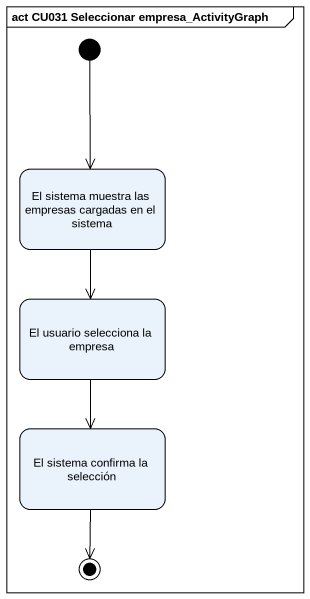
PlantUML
@startuml
mainframe act CU031 Seleccionar empresa_ActivityGraph
hide empty description
state "El sistema muestra las empresas cargadas en el sistema" as El_sistema_muestra_las
state "El usuario selecciona la empresa" as El_usuario_selecciona_la
state "El sistema confirma la selección" as El_sistema_confirma_la
[*] --> El_sistema_muestra_las
El_sistema_muestra_las --> El_usuario_selecciona_la
El_usuario_selecciona_la --> El_sistema_confirma_la
El_sistema_confirma_la --> [*]
@enduml
